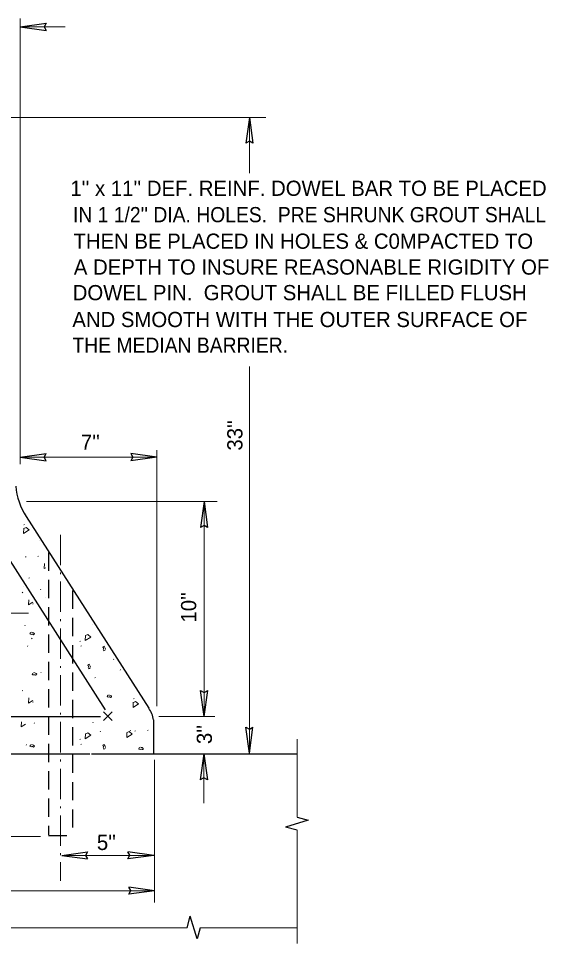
# Model space of a CAD drawing. Extents: x 1377 to 5086, y 253 to 2921.
# Drawn here: x 2419 to 2837, y 728 to 1459 of the extents above; entities that cross this region are included whole.
import ezdxf

# ---------------------------------------------------------------- set-up
doc = ezdxf.new("R2010")
doc.units = 0
doc.header["$LTSCALE"] = 4.8
doc.linetypes.add('DOT_DASHED', pattern=[7.7, 5, -1.2, 0.3, -1.2])
doc.linetypes.add('MEDIUM_DASHED', pattern=[4.5, 3, -1.5])
doc.layers.add('1', color=7, linetype='Continuous', lineweight=13)

msp = doc.modelspace()

# ---------------------------------------------------------------- linework, layer by layer
at = {"layer": '1'}
for p, q in [((2420.218, 1106.798), (2420.218, 1458.908)), ((2455.788, 1452.356), (2420.22, 1452.356)), ((2394.545, 1380.798), (2614.154, 1380.798)), ((2601.193, 1336.698), (2601.193, 1380.798)), ((2601.193, 878.548), (2601.193, 1184.014)), ((2420.218, 1112.367), (2527.989, 1112.367)), ((2527.989, 915.658), (2527.989, 1117.969)), ((2425.33, 1077.339), (2575.678, 1077.339)), ((2565.424, 989.193), (2565.424, 1077.339)), ((2435.18, 1046.248), (2435.21, 1046.248)), ((2423.18, 1010.248), (2423.21, 1010.248)), ((2426.723, 989.193), (2371.965, 989.193)), ((2565.424, 907.526), (2565.424, 989.193)), ((2477.443, 980.115), (2477.483, 980.182)), ((2471.21, 938.248), (2471.24, 938.248)), ((2489.21, 908.248), (2489.24, 908.248)), ((2529.768, 907.526), (2573.855, 907.526)), ((2638.838, 827.948), (2638.838, 889.663)), ((2565.228, 839.003), (2565.228, 877.911)), ((2526.378, 873.352), (2526.378, 760.561)), ((2396.076, 812.793), (2436.188, 812.793)), ((2638.838, 817.663), (2638.838, 728.174)), ((2452.977, 797.812), (2525.693, 797.812)), ((2158.933, 769.873), (2526.378, 769.873)), ((2552.024, 740.632), (2190.211, 740.632)), ((2562.31, 740.632), (2638.838, 740.632))]:
    msp.add_line(p, q, dxfattribs=at)
at = {"layer": '1', "lineweight": 25}
for p, q in [((2420.224, 1452.346), (2440.66, 1455.153)), ((2420.224, 1452.346), (2440.66, 1449.538)), ((2601.183, 1380.794), (2598.374, 1360.358)), ((2601.183, 1380.794), (2603.99, 1360.358)), ((2420.223, 1112.377), (2440.658, 1115.184)), ((2420.223, 1112.377), (2440.658, 1109.568)), ((2527.985, 1112.357), (2507.549, 1115.164)), ((2527.985, 1112.357), (2507.549, 1109.548)), ((2565.414, 1077.336), (2562.606, 1056.899)), ((2565.414, 1077.336), (2568.223, 1056.899)), ((2393.455, 1059.678), (2487.274, 912.854)), ((2424.983, 1065.368), (2521.706, 913.997)), ((2565.434, 907.529), (2562.626, 927.966)), ((2565.434, 907.529), (2568.243, 927.966)), ((2354.589, 907.542), (2483.615, 907.542)), ((2492.759, 904.346), (2485.894, 911.211)), ((2485.933, 904.346), (2492.798, 911.211)), ((2525.363, 904.799), (2525.363, 877.949)), ((2601.203, 878.552), (2598.394, 898.988)), ((2601.203, 878.552), (2604.01, 898.988)), ((2058.335, 877.911), (2475.328, 877.911)), ((2476.574, 877.911), (2638.838, 877.911)), ((2565.218, 877.907), (2562.41, 857.471)), ((2565.218, 877.907), (2568.026, 857.471)), ((2638.838, 817.663), (2629.768, 820.083)), ((2452.981, 797.802), (2473.418, 800.609)), ((2452.981, 797.802), (2473.418, 794.993)), ((2525.688, 797.822), (2505.253, 800.629)), ((2525.688, 797.822), (2505.253, 795.013)), ((2526.376, 769.883), (2505.94, 772.692)), ((2526.376, 769.883), (2505.94, 767.076)), ((2552.024, 740.632), (2554.444, 749.701))]:
    msp.add_line(p, q, dxfattribs=at)
at = {"layer": '1', "linetype": 'DOT_DASHED'}
msp.add_line((2452.146, 1051.032), (2452.146, 777.599), dxfattribs=at)
at = {"layer": '1', "linetype": 'MEDIUM_DASHED', "lineweight": 25}
for p, q in [((2442.525, 1037.039), (2442.525, 813.989)), ((2461.6, 1006.944), (2461.6, 813.539)), ((2442.626, 813.539), (2461.6, 813.539))]:
    msp.add_line(p, q, dxfattribs=at)
at = {"layer": '1', "lineweight": 25}
for points in [[(2440.66, 1455.153), (2439.079, 1452.317), (2440.66, 1449.538)], [(2603.99, 1360.358), (2601.153, 1361.939), (2598.374, 1360.358)], [(2440.658, 1109.568), (2439.078, 1112.406), (2440.658, 1115.184)], [(2507.549, 1115.164), (2509.13, 1112.328), (2507.549, 1109.548)], [(2568.223, 1056.899), (2565.385, 1058.481), (2562.606, 1056.899)], [(2562.626, 927.966), (2565.463, 926.384), (2568.243, 927.966)], [(2598.394, 898.988), (2601.231, 897.407), (2604.01, 898.988)], [(2568.026, 857.471), (2565.189, 859.052), (2562.41, 857.471)], [(2638.838, 827.948), (2647.626, 825.603), (2629.768, 820.083)], [(2473.418, 800.609), (2471.836, 797.773), (2473.418, 794.993)], [(2505.253, 795.013), (2506.833, 797.851), (2505.253, 800.629)], [(2505.94, 767.076), (2507.521, 769.913), (2505.94, 772.692)], [(2562.31, 740.632), (2559.965, 731.843), (2554.444, 749.701)]]:
    msp.add_lwpolyline(points, dxfattribs=at)
at = {"layer": '1'}
for points in [[(2422.973, 1056.165), (2422.893, 1052.113), (2427.193, 1054.926), (2424.878, 1056.912), (2423.223, 1056.085)], [(2423.184, 1058.978), (2423.672, 1059.268), (2423.694, 1059.268)], [(2424.301, 1033.314), (2424.789, 1033.604), (2424.811, 1033.603)], [(2434.238, 1033.888), (2434.726, 1034.178), (2434.748, 1034.177)], [(2439.36, 1028.361), (2439.278, 1024.308), (2440.39, 1025.035)], [(2427.118, 1016.812), (2427.605, 1017.102), (2427.628, 1017.101)], [(2421.837, 1005.308), (2422.324, 1005.598), (2422.347, 1005.597)], [(2436.247, 1007.635), (2436.536, 1008.123), (2436.536, 1008.147)], [(2440.39, 1001.416), (2440.357, 1001.449), (2440.39, 1001.528)], [(2426.958, 999.781), (2426.877, 995.728), (2430.155, 997.873)], [(2430.308, 996.153), (2430.597, 996.639), (2430.596, 996.662)], [(2423.845, 979.055), (2424.134, 979.543), (2424.134, 979.567)], [(2429.193, 974.11), (2429.938, 973.861), (2430.599, 973.697), (2431.097, 973.368), (2431.511, 972.952), (2431.344, 972.291), (2430.684, 972.125), (2430.186, 972.456), (2429.526, 972.455), (2428.946, 972.373), (2428.367, 972.456), (2427.955, 972.869), (2428.203, 973.449), (2428.697, 973.779)], [(2471.655, 971.499), (2471.576, 967.448), (2475.875, 970.26), (2473.56, 972.246), (2471.905, 971.418)], [(2429.072, 968.963), (2429.56, 969.253), (2429.582, 969.253)], [(2467.435, 966.843), (2467.923, 967.133), (2467.945, 967.131)], [(2426.323, 963.208), (2426.036, 962.721), (2426.035, 962.698)], [(2468.129, 963.093), (2468.618, 963.383), (2468.639, 963.383)], [(2487.576, 960.683), (2487.328, 961.428), (2487.162, 962.09), (2486.832, 962.586), (2486.417, 963.001), (2485.757, 962.834), (2485.591, 962.172), (2485.921, 961.674), (2485.921, 961.015), (2485.838, 960.434), (2485.921, 959.857), (2486.335, 959.443), (2486.914, 959.691), (2487.246, 960.187)], [(2493.995, 952.441), (2494.139, 952.685), (2494.139, 952.696)], [(2475.703, 946.429), (2475.455, 947.173), (2475.289, 947.836), (2474.959, 948.333), (2474.546, 948.745), (2473.884, 948.58), (2473.718, 947.918), (2474.048, 947.422), (2474.048, 946.761), (2473.966, 946.18), (2474.048, 945.603), (2474.463, 945.188), (2475.042, 945.437), (2475.372, 945.933)], [(2499.226, 944.058), (2499.514, 944.548), (2499.515, 944.57)], [(2430.945, 942.153), (2431.69, 941.904), (2432.352, 941.74), (2432.849, 941.411), (2433.263, 940.995), (2433.097, 940.334), (2432.436, 940.168), (2431.938, 940.499), (2431.278, 940.498), (2430.698, 940.417), (2430.118, 940.499), (2429.707, 940.913), (2429.954, 941.493), (2430.448, 941.823)], [(2436.648, 942.128), (2436.792, 942.372), (2436.793, 942.383)], [(2479.183, 938.002), (2479.672, 938.292), (2479.693, 938.291)], [(2421.837, 927.688), (2422.324, 927.978), (2422.347, 927.978)], [(2426.958, 922.163), (2426.877, 918.108), (2430.155, 920.254)], [(2490.08, 924.59), (2490.825, 924.342), (2491.486, 924.178), (2491.984, 923.848), (2492.398, 923.433), (2492.232, 922.771), (2491.571, 922.606), (2491.073, 922.937), (2490.413, 922.936), (2489.832, 922.854), (2489.253, 922.937), (2488.842, 923.35), (2489.089, 923.93), (2489.583, 924.259)], [(2509.691, 921.532), (2510.178, 921.822), (2510.201, 921.821)], [(2430.308, 918.533), (2430.597, 919.021), (2430.596, 919.043)], [(2509.479, 918.718), (2509.4, 914.667), (2513.699, 917.479), (2511.384, 919.465), (2509.729, 918.638)], [(2421.146, 903.31), (2421.065, 899.257), (2424.343, 901.402)], [(2431.347, 901.967), (2431.636, 902.454), (2431.634, 902.476)], [(2477.443, 902.497), (2477.732, 902.985), (2477.732, 903.008)], [(2471.655, 893.88), (2471.576, 889.828), (2475.875, 892.641), (2473.56, 894.628), (2471.905, 893.8)], [(2483.671, 895.903), (2483.383, 895.416), (2483.382, 895.393)], [(2504.458, 894.879), (2504.378, 890.826), (2508.678, 893.638), (2506.361, 895.623), (2504.707, 894.797)], [(2506.992, 896.158), (2507.28, 896.644), (2507.278, 896.668)], [(2510.808, 895.868), (2511.296, 896.158), (2511.318, 896.157)], [(2520.745, 896.441), (2521.233, 896.731), (2521.255, 896.73)], [(2424.884, 884.869), (2425.173, 885.358), (2425.173, 885.381)], [(2429.194, 885.326), (2429.939, 885.078), (2430.6, 884.913), (2431.098, 884.583), (2431.512, 884.168), (2431.345, 883.507), (2430.685, 883.342), (2430.187, 883.673), (2429.527, 883.671), (2428.947, 883.59), (2428.368, 883.673), (2427.956, 884.086), (2428.203, 884.666), (2428.698, 884.995)], [(2467.435, 889.223), (2467.923, 889.513), (2467.945, 889.513)], [(2468.129, 885.474), (2468.618, 885.764), (2468.639, 885.763)], [(2487.576, 883.065), (2487.328, 883.809), (2487.162, 884.471), (2486.832, 884.967), (2486.417, 885.383), (2485.757, 885.215), (2485.591, 884.553), (2485.921, 884.056), (2485.921, 883.396), (2485.838, 882.816), (2485.921, 882.238), (2486.335, 881.823), (2486.914, 882.073), (2487.246, 882.568)], [(2515.093, 883.298), (2515.838, 883.05), (2516.499, 882.885), (2516.997, 882.556), (2517.411, 882.14), (2517.245, 881.479), (2516.584, 881.314), (2516.086, 881.644), (2515.426, 881.643), (2514.846, 881.562), (2514.267, 881.644), (2513.855, 882.058), (2514.102, 882.638), (2514.597, 882.968)]]:
    msp.add_lwpolyline(points, dxfattribs=at)
at = {"layer": '1', "lineweight": 25}
for centre, radius, start, end in [((2470.864, 1094.69), 54.45, 185.4333, 212.58185), ((2506.287, 902.565), 19.206, 6.67788, 36.59359)]:
    msp.add_arc(centre, radius, start, end, dxfattribs=at)

# ---------------------------------------------------------------- texts
at = {"layer": '1'}
for s, p in [("1'' x 11'' DEF. REINF. DOWEL BAR TO BE PLACED", (2459.79, 1318.793)), ('THEN BE PLACED IN HOLES & C0MPACTED TO', (2462.255, 1277.004)), ('A DEPTH TO INSURE REASONABLE RIGIDITY OF ', (2462.57, 1256.555)), ('DOWEL PIN.  GROUT SHALL BE FILLED FLUSH  ', (2461.688, 1236.353)), ('AND SMOOTH WITH THE OUTER SURFACE OF ', (2461.378, 1215.124)), ("7''", (2468.103, 1118.172)), ("5''", (2480.763, 802.029))]:
    msp.add_text(s, height=12, dxfattribs=at).set_placement(p)
at = {"layer": '1', "width": 0.95}
for s, p in [("IN 1 1/2'' DIA. HOLES.  PRE SHRUNK GROUT SHALL", (2461.907, 1297.963)), ('THE MEDIAN BARRIER.', (2461.459, 1194.845))]:
    msp.add_text(s, height=12, dxfattribs=at).set_placement(p)
at = {"layer": '1'}
for s, p in [("33''", (2595.685, 1117.562)), ("10''", (2559.198, 981.751)), ("3''", (2571.603, 885.733))]:
    msp.add_text(s, height=12, rotation=90, dxfattribs=at).set_placement(p)

doc.saveas('drawing.dxf')
